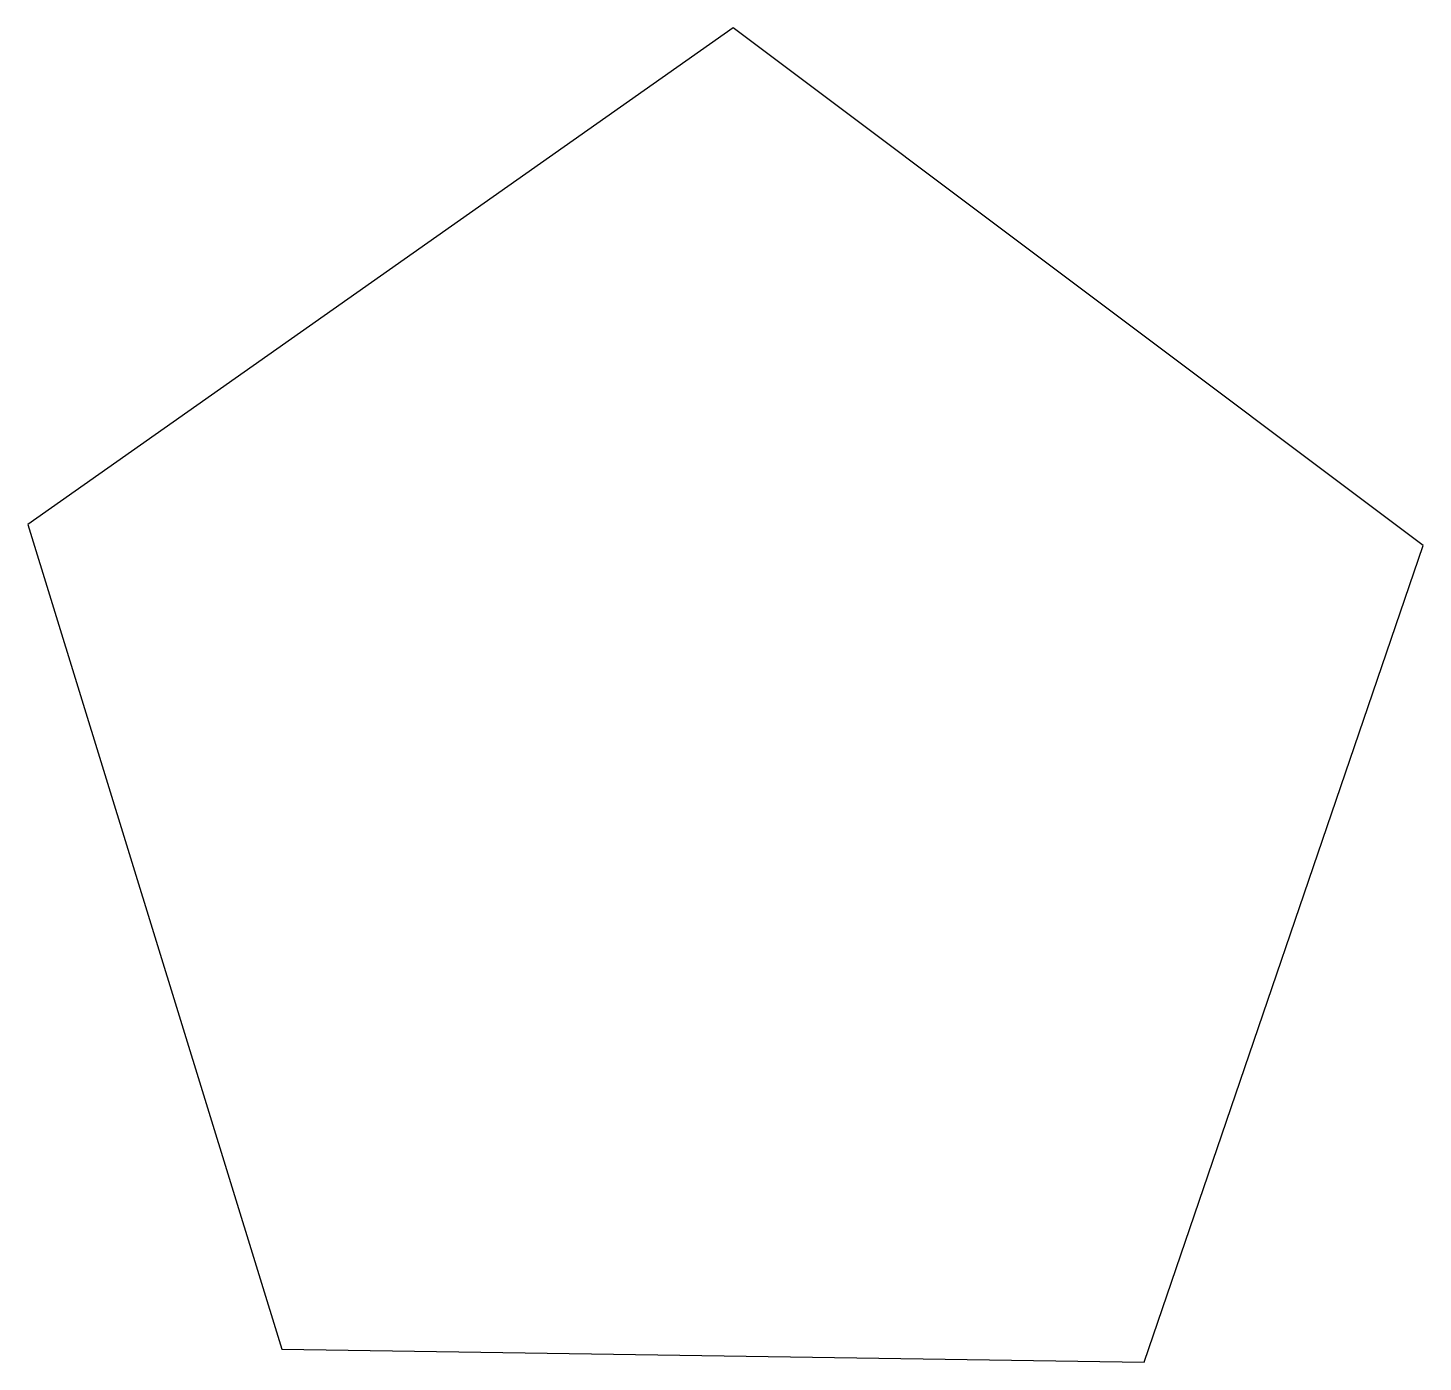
# Model space of a CAD drawing. Header units: inches. Extents: x 5.3 to 28.8, y -19.1 to 3.4.
import ezdxf

# ---------------------------------------------------------------- set-up
doc = ezdxf.new("R2010")
doc.units = ezdxf.units.IN
doc.layers.get('0').update_dxf_attribs({"linetype": 'CONTINUOUS'})

msp = doc.modelspace()

# ---------------------------------------------------------------- linework, layer by layer
msp.add_lwpolyline([(17.188, 3.359), (5.304, -5.002), (9.584, -18.889), (24.113, -19.109), (28.812, -5.359)], close=True)

doc.saveas('drawing.dxf')
